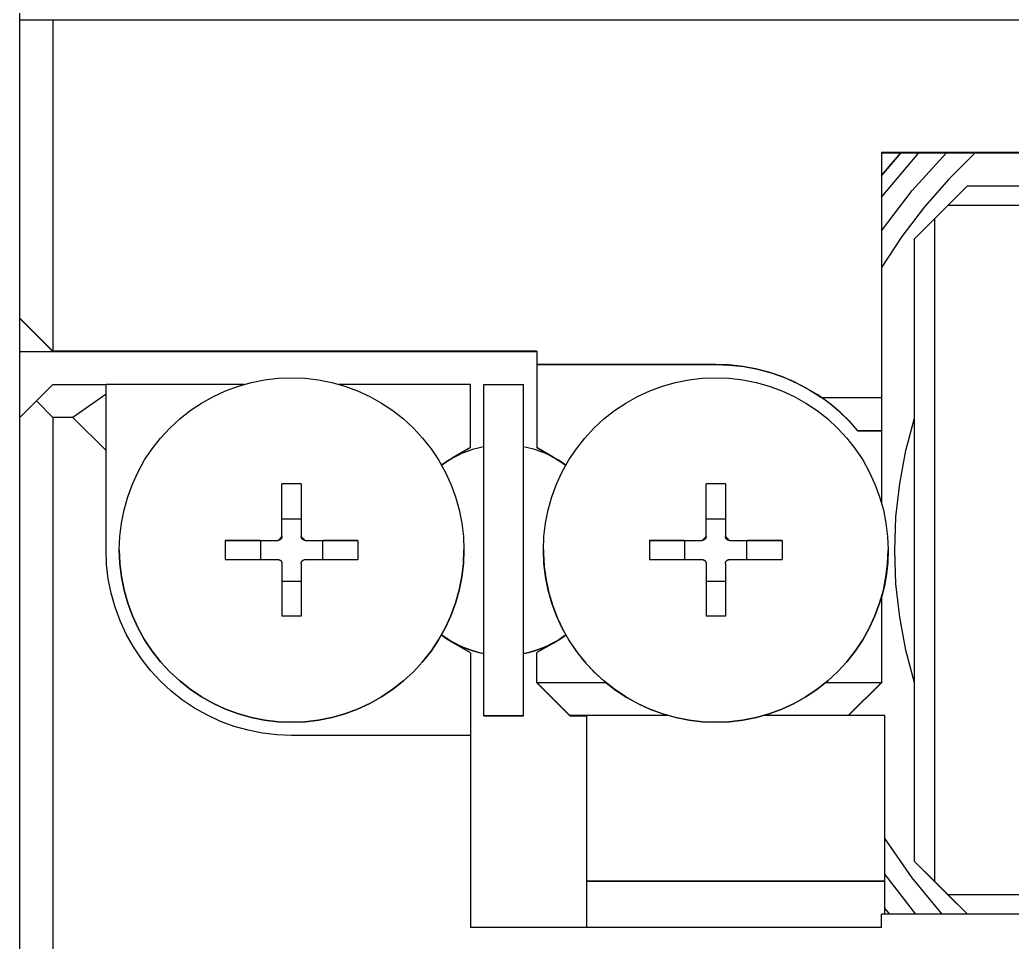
# Model space of a CAD drawing. Extents: x 0 to 701, y -8 to 617.
# Drawn here: x 642.13 to 657.11, y 289.95 to 303.87 of the extents above; entities that cross this region are included whole.
import ezdxf

# ---------------------------------------------------------------- set-up
doc = ezdxf.new("R2010")
doc.units = 0
doc.header["$LTSCALE"] = 0.5
doc.layers.add('MSM_CONTINUOUS', color=7, linetype='CONTINUOUS')

msp = doc.modelspace()

# ---------------------------------------------------------------- linework, layer by layer
at = {"layer": 'MSM_CONTINUOUS'}
for p, q in [((642.134415, 299.364014), (642.134415, 334.874067)), ((642.134415, 303.869417), (682.134415, 303.869417)), ((642.634415, 303.869417), (642.634415, 298.863945)), ((669.134415, 301.869417), (655.134415, 301.869417)), ((655.134415, 301.869417), (655.134415, 296.583505)), ((655.134415, 301.5208), (655.426211, 301.863946)), ((655.427251, 301.863946), (655.134415, 301.519637)), ((655.134415, 301.1957), (655.698108, 301.863946)), ((655.134415, 301.863946), (669.134415, 301.863946)), ((655.597962, 301.296413), (656.114818, 301.863946)), ((656.546388, 301.863946), (656.149849, 301.468581)), ((656.149849, 301.468581), (655.781218, 301.047075)), ((655.134415, 300.684567), (655.597962, 301.296413)), ((656.134415, 301.068049), (656.434415, 301.368008)), ((656.434415, 301.368008), (667.834415, 301.368008)), ((655.781218, 301.047075), (655.442213, 300.601393)), ((656.134415, 301.068049), (655.934415, 300.868049)), ((668.134415, 301.068049), (656.134415, 301.068049)), ((655.634415, 300.568008), (655.934415, 300.868049)), ((655.934415, 300.868049), (655.934415, 290.868049)), ((655.442213, 300.601393), (655.134415, 300.133614)), ((655.634415, 291.165354), (655.634415, 300.568008)), ((642.134415, 299.369348), (642.634415, 298.869417)), ((642.634415, 298.863945), (642.134415, 299.364014)), ((642.634415, 298.863945), (642.134415, 299.363945)), ((642.134415, 286.364014), (642.134415, 299.363945)), ((642.134415, 298.863877), (642.634415, 298.863945)), ((642.134415, 298.862783), (649.934415, 298.862783)), ((649.934415, 298.869417), (642.634415, 298.869417)), ((642.634415, 298.863945), (649.934415, 298.863946)), ((643.143663, 298.868902), (643.134415, 298.86887)), ((643.134415, 298.86887), (643.143663, 298.868837)), ((643.143663, 298.864525), (643.134415, 298.864493)), ((643.134415, 298.864493), (643.143663, 298.86446)), ((643.17135, 298.868934), (643.143663, 298.868902)), ((643.143663, 298.868837), (643.17135, 298.868805)), ((643.17135, 298.864557), (643.143663, 298.864525)), ((643.143663, 298.86446), (643.17135, 298.864428)), ((643.217305, 298.868965), (643.17135, 298.868934)), ((643.17135, 298.868805), (643.217305, 298.868774)), ((643.217305, 298.864588), (643.17135, 298.864557)), ((643.17135, 298.864428), (643.217305, 298.864397)), ((643.281246, 298.868996), (643.217305, 298.868965)), ((643.217305, 298.868774), (643.281246, 298.868743)), ((643.281246, 298.864619), (643.217305, 298.864588)), ((643.217305, 298.864397), (643.281246, 298.864366)), ((643.362776, 298.869027), (643.281246, 298.868996)), ((643.281246, 298.868743), (643.362776, 298.868712)), ((643.362776, 298.86465), (643.281246, 298.864619)), ((643.281246, 298.864366), (643.362776, 298.864336)), ((643.461396, 298.869056), (643.362776, 298.869027)), ((643.362776, 298.868712), (643.461396, 298.868683)), ((643.461396, 298.864679), (643.362776, 298.86465)), ((643.362776, 298.864336), (643.461396, 298.864306)), ((643.576495, 298.869084), (643.461396, 298.869056)), ((643.461396, 298.868683), (643.576495, 298.868655)), ((643.576495, 298.864707), (643.461396, 298.864679)), ((643.461396, 298.864306), (643.576495, 298.864278)), ((643.707364, 298.869111), (643.576495, 298.869084)), ((643.576495, 298.868655), (643.707364, 298.868628)), ((643.707364, 298.864734), (643.576495, 298.864707)), ((643.576495, 298.864278), (643.707364, 298.864251)), ((643.853197, 298.869136), (643.707364, 298.869111)), ((643.707364, 298.868628), (643.853197, 298.868603)), ((643.853197, 298.864759), (643.707364, 298.864734)), ((643.707364, 298.864251), (643.853197, 298.864226)), ((644.013095, 298.86916), (643.853197, 298.869136)), ((643.853197, 298.868603), (644.013095, 298.868579)), ((644.013095, 298.864783), (643.853197, 298.864759)), ((643.853197, 298.864226), (644.013095, 298.864202)), ((644.186071, 298.869182), (644.013095, 298.86916)), ((644.013095, 298.868579), (644.186071, 298.868557)), ((644.186071, 298.864805), (644.013095, 298.864783)), ((644.013095, 298.864202), (644.186071, 298.864181)), ((644.371059, 298.869201), (644.186071, 298.869182)), ((644.186071, 298.868557), (644.371059, 298.868538)), ((644.371059, 298.864825), (644.186071, 298.864805)), ((644.186071, 298.864181), (644.371059, 298.864161)), ((644.566919, 298.869219), (644.371059, 298.869201)), ((644.371059, 298.868538), (644.566919, 298.86852)), ((644.566919, 298.864842), (644.371059, 298.864825)), ((644.371059, 298.864161), (644.566919, 298.864143)), ((644.772444, 298.869235), (644.566919, 298.869219)), ((644.566919, 298.86852), (644.772444, 298.868504)), ((644.772444, 298.864858), (644.566919, 298.864842)), ((644.566919, 298.864143), (644.772444, 298.864127)), ((644.986365, 298.869249), (644.772444, 298.869235)), ((644.772444, 298.868504), (644.986365, 298.86849)), ((644.986365, 298.864872), (644.772444, 298.864858)), ((644.772444, 298.864127), (644.986365, 298.864113)), ((645.207364, 298.86926), (644.986365, 298.869249)), ((644.986365, 298.86849), (645.207364, 298.868479)), ((645.207364, 298.864883), (644.986365, 298.864872)), ((644.986365, 298.864113), (645.207364, 298.864102)), ((645.434079, 298.869269), (645.207364, 298.86926)), ((645.207364, 298.868479), (645.434079, 298.868471)), ((645.434079, 298.864892), (645.207364, 298.864883)), ((645.207364, 298.864102), (645.434079, 298.864094)), ((645.665112, 298.869275), (645.434079, 298.869269)), ((645.434079, 298.868471), (645.665112, 298.868464)), ((645.665112, 298.864898), (645.434079, 298.864892)), ((645.434079, 298.864094), (645.665112, 298.864087)), ((645.899038, 298.869279), (645.665112, 298.869275)), ((645.665112, 298.868464), (645.899038, 298.86846)), ((645.899038, 298.864902), (645.665112, 298.864898)), ((645.665112, 298.864087), (645.899038, 298.864084)), ((646.134415, 298.86928), (645.899038, 298.869279)), ((645.899038, 298.86846), (646.134415, 298.868459)), ((646.134415, 298.864903), (645.899038, 298.864902)), ((645.899038, 298.864084), (646.134415, 298.864082)), ((646.369792, 298.869279), (646.134415, 298.86928)), ((646.134415, 298.868459), (646.369792, 298.86846)), ((646.369792, 298.864902), (646.134415, 298.864903)), ((646.134415, 298.864082), (646.369792, 298.864084)), ((646.603718, 298.869275), (646.369792, 298.869279)), ((646.369792, 298.86846), (646.603718, 298.868464)), ((646.603718, 298.864898), (646.369792, 298.864902)), ((646.369792, 298.864084), (646.603718, 298.864087)), ((646.834751, 298.869269), (646.603718, 298.869275)), ((646.603718, 298.868464), (646.834751, 298.868471)), ((646.834751, 298.864892), (646.603718, 298.864898)), ((646.603718, 298.864087), (646.834751, 298.864094)), ((647.061466, 298.86926), (646.834751, 298.869269)), ((646.834751, 298.868471), (647.061466, 298.868479)), ((647.061466, 298.864883), (646.834751, 298.864892)), ((646.834751, 298.864094), (647.061466, 298.864102)), ((647.282465, 298.869249), (647.061466, 298.86926)), ((647.061466, 298.868479), (647.282465, 298.86849)), ((647.282465, 298.864872), (647.061466, 298.864883)), ((647.061466, 298.864102), (647.282465, 298.864114)), ((647.496387, 298.869235), (647.282465, 298.869249)), ((647.282465, 298.86849), (647.496387, 298.868504)), ((647.496387, 298.864858), (647.282465, 298.864872)), ((647.282465, 298.864114), (647.496387, 298.864127)), ((647.701911, 298.869219), (647.496387, 298.869235)), ((647.496387, 298.868504), (647.701911, 298.86852)), ((647.701911, 298.864842), (647.496387, 298.864858)), ((647.496387, 298.864127), (647.701911, 298.864143)), ((647.897771, 298.869202), (647.701911, 298.869219)), ((647.701911, 298.86852), (647.897771, 298.868538)), ((647.897771, 298.864825), (647.701911, 298.864842)), ((647.701911, 298.864143), (647.897771, 298.864161)), ((648.082759, 298.869182), (647.897771, 298.869202)), ((647.897771, 298.868538), (648.082759, 298.868558)), ((648.082759, 298.864805), (647.897771, 298.864825)), ((647.897771, 298.864161), (648.082759, 298.864181)), ((648.255735, 298.86916), (648.082759, 298.869182)), ((648.082759, 298.868558), (648.255735, 298.868579)), ((648.255735, 298.864783), (648.082759, 298.864805)), ((648.082759, 298.864181), (648.255735, 298.864202)), ((648.415633, 298.869136), (648.255735, 298.86916)), ((648.255735, 298.868579), (648.415633, 298.868603)), ((648.415633, 298.864759), (648.255735, 298.864783)), ((648.255735, 298.864202), (648.415633, 298.864226)), ((648.561466, 298.869111), (648.415633, 298.869136)), ((648.415633, 298.868603), (648.561466, 298.868628)), ((648.561466, 298.864734), (648.415633, 298.864759)), ((648.415633, 298.864226), (648.561466, 298.864251)), ((648.692336, 298.869084), (648.561466, 298.869111)), ((648.561466, 298.868628), (648.692336, 298.868655)), ((648.692336, 298.864707), (648.561466, 298.864734)), ((648.561466, 298.864251), (648.692336, 298.864278)), ((648.807435, 298.869056), (648.692336, 298.869084)), ((648.692336, 298.868655), (648.807435, 298.868683)), ((648.807435, 298.864679), (648.692336, 298.864707)), ((648.692336, 298.864278), (648.807435, 298.864306)), ((648.906054, 298.869027), (648.807435, 298.869056)), ((648.807435, 298.868683), (648.906054, 298.868713)), ((648.906054, 298.86465), (648.807435, 298.864679)), ((648.807435, 298.864306), (648.906054, 298.864336)), ((648.987585, 298.868996), (648.906054, 298.869027)), ((648.906054, 298.868713), (648.987585, 298.868743)), ((648.987585, 298.864619), (648.906054, 298.86465)), ((648.906054, 298.864336), (648.987585, 298.864366)), ((649.051525, 298.868965), (648.987585, 298.868996)), ((648.987585, 298.868743), (649.051525, 298.868774)), ((649.051525, 298.864588), (648.987585, 298.864619)), ((648.987585, 298.864366), (649.051525, 298.864397)), ((649.09748, 298.868934), (649.051525, 298.868965)), ((649.051525, 298.868774), (649.09748, 298.868805)), ((649.09748, 298.864557), (649.051525, 298.864588)), ((649.051525, 298.864397), (649.09748, 298.864428)), ((649.125167, 298.868902), (649.09748, 298.868934)), ((649.09748, 298.868805), (649.125167, 298.868837)), ((649.125167, 298.864525), (649.09748, 298.864557)), ((649.09748, 298.864428), (649.125167, 298.86446)), ((649.134415, 298.86887), (649.125167, 298.868902)), ((649.125167, 298.868837), (649.134415, 298.86887)), ((649.134415, 298.864493), (649.125167, 298.864525)), ((649.125167, 298.86446), (649.134415, 298.864493)), ((649.934415, 298.869417), (649.934415, 297.414208)), ((649.934415, 298.669417), (652.634415, 298.669417)), ((652.634415, 298.669225), (649.934415, 298.669225)), ((652.634415, 298.669417), (652.846621, 298.661364)), ((652.837836, 298.661826), (652.634415, 298.669225)), ((653.040182, 298.639668), (652.837836, 298.661826)), ((652.846621, 298.661364), (653.057607, 298.637251)), ((653.240384, 298.602868), (653.040182, 298.639668)), ((653.057607, 298.637251), (653.266158, 298.597218)), ((653.437383, 298.55162), (653.240384, 298.602868)), ((653.266158, 298.597218), (653.471075, 298.541495)), ((653.630138, 298.486196), (653.437383, 298.55162)), ((653.471075, 298.541495), (653.67118, 298.470401)), ((645.430971, 298.342109), (645.627457, 298.397524)), ((645.627457, 298.397524), (645.827685, 298.437352)), ((645.827685, 298.437352), (646.030421, 298.461347)), ((646.030421, 298.461347), (646.234415, 298.469362)), ((646.234415, 298.469362), (646.438409, 298.461347)), ((646.438409, 298.461347), (646.641145, 298.437352)), ((646.641145, 298.437352), (646.841373, 298.397524)), ((646.841373, 298.397524), (647.037859, 298.342109)), ((651.830971, 298.342109), (652.027457, 298.397524)), ((652.027457, 298.397524), (652.227685, 298.437352)), ((652.227685, 298.437352), (652.430421, 298.461347)), ((652.430421, 298.461347), (652.634415, 298.469362)), ((652.634415, 298.469362), (652.838409, 298.461347)), ((652.838409, 298.461347), (653.041145, 298.437352)), ((653.041145, 298.437352), (653.241373, 298.397524)), ((653.241373, 298.397524), (653.437859, 298.342109)), ((653.817631, 298.406941), (653.630138, 298.486196)), ((653.67118, 298.470401), (653.865321, 298.384346)), ((653.99887, 298.314274), (653.817631, 298.406941)), ((642.384415, 298.119382), (642.634415, 298.369348)), ((642.634415, 298.369348), (643.434415, 298.369348)), ((643.434415, 295.869417), (643.434415, 298.369348)), ((645.519794, 298.369225), (643.434415, 298.369225)), ((645.05404, 298.185979), (645.239438, 298.271449)), ((645.239438, 298.271449), (645.430971, 298.342109)), ((648.934415, 298.369225), (646.949037, 298.369225)), ((647.037859, 298.342109), (647.229392, 298.271449)), ((647.229392, 298.271449), (647.41479, 298.185979)), ((648.934415, 297.414793), (648.934415, 298.369225)), ((649.134415, 298.368842), (649.734415, 298.368842)), ((649.134415, 293.36452), (649.134415, 298.368842)), ((649.734415, 293.36452), (649.734415, 298.368842)), ((651.45404, 298.185979), (651.639438, 298.271449)), ((651.639438, 298.271449), (651.830971, 298.342109)), ((653.437859, 298.342109), (653.629392, 298.271449)), ((653.629392, 298.271449), (653.81479, 298.185979)), ((653.865321, 298.384346), (654.052382, 298.283825)), ((654.172899, 298.208684), (653.99887, 298.314274)), ((654.052382, 298.283825), (654.231287, 298.169417)), ((642.384415, 298.119382), (642.134415, 297.869348)), ((642.634415, 297.869417), (642.384415, 298.119382)), ((643.434415, 298.222922), (642.934415, 297.869417)), ((644.875919, 298.086226), (645.05404, 298.185979)), ((647.41479, 298.185979), (647.592911, 298.086226)), ((651.275919, 298.086226), (651.45404, 298.185979)), ((653.81479, 298.185979), (653.992911, 298.086226)), ((654.338796, 298.090731), (654.172899, 298.208684)), ((654.380425, 298.05834), (654.231287, 298.169417)), ((654.231287, 298.169417), (655.134415, 298.169417)), ((654.495685, 297.961036), (654.338796, 298.090731)), ((644.54585, 297.846417), (644.706173, 297.972806)), ((644.706173, 297.972806), (644.875919, 298.086226)), ((647.592911, 298.086226), (647.762657, 297.972806)), ((647.762657, 297.972806), (647.92298, 297.846417)), ((650.94585, 297.846418), (651.106173, 297.972806)), ((651.106173, 297.972806), (651.275919, 298.086226)), ((653.992911, 298.086226), (654.162657, 297.972806)), ((654.162657, 297.972806), (654.32298, 297.846418)), ((654.521862, 297.937608), (654.380425, 298.05834)), ((654.642738, 297.820286), (654.495685, 297.961036)), ((654.654975, 297.807753), (654.521862, 297.937608)), ((642.634415, 297.869417), (642.634415, 286.369417)), ((642.934415, 297.869417), (642.634415, 297.869417)), ((642.934415, 297.869417), (643.434415, 297.369417)), ((644.395937, 297.70784), (644.54585, 297.846417)), ((647.92298, 297.846417), (648.072893, 297.70784)), ((650.795937, 297.70784), (650.94585, 297.846418)), ((654.32298, 297.846418), (654.472893, 297.70784)), ((654.779176, 297.669225), (654.642738, 297.820286)), ((654.779176, 297.669348), (654.654975, 297.807753)), ((655.503714, 297.370694), (655.634415, 297.860281)), ((644.25736, 297.557927), (644.395937, 297.70784)), ((648.072893, 297.70784), (648.211471, 297.557927)), ((650.65736, 297.557927), (650.795937, 297.70784)), ((654.472893, 297.70784), (654.611471, 297.557927)), ((654.779176, 297.669348), (654.779176, 297.669225)), ((655.134415, 297.669348), (654.779176, 297.669348)), ((654.779176, 297.669225), (655.134415, 297.669225)), ((644.130971, 297.397604), (644.25736, 297.557927)), ((648.211471, 297.557927), (648.337859, 297.397604)), ((650.530971, 297.397604), (650.65736, 297.557927)), ((654.611471, 297.557927), (654.737859, 297.397604)), ((644.017551, 297.227858), (644.130971, 297.397604)), ((648.337859, 297.397604), (648.45128, 297.227858)), ((648.674415, 297.26977), (648.934415, 297.419881)), ((648.674415, 297.264681), (648.934415, 297.414793)), ((649.934415, 297.419296), (650.157708, 297.290378)), ((649.934415, 297.414208), (650.157708, 297.285289)), ((650.417551, 297.227858), (650.530971, 297.397604)), ((654.737859, 297.397604), (654.85128, 297.227858)), ((655.409833, 296.872733), (655.503714, 297.370694)), ((643.917798, 297.049737), (644.017551, 297.227858)), ((648.45128, 297.227858), (648.551032, 297.049737)), ((648.496148, 297.151769), (648.674415, 297.26977)), ((648.593261, 297.214835), (648.674415, 297.264681)), ((650.157708, 297.290378), (650.372683, 297.151769)), ((650.157708, 297.285289), (650.157708, 297.290378)), ((650.157708, 297.285289), (650.275569, 297.214835)), ((650.317798, 297.049737), (650.417551, 297.227858)), ((654.85128, 297.227858), (654.951032, 297.049737)), ((643.832328, 296.864339), (643.917798, 297.049737)), ((648.551032, 297.049737), (648.636502, 296.864339)), ((650.232328, 296.864339), (650.317798, 297.049737)), ((654.951032, 297.049737), (655.036502, 296.864339)), ((643.761668, 296.672806), (643.832328, 296.864339)), ((646.379415, 296.869403), (646.089415, 296.869403)), ((646.089415, 296.074233), (646.089415, 296.869403)), ((646.379415, 296.869403), (646.379415, 296.074233)), ((648.636502, 296.864339), (648.707162, 296.672806)), ((650.161668, 296.672806), (650.232328, 296.864339)), ((652.779415, 296.869403), (652.489415, 296.869403)), ((652.489415, 296.074233), (652.489415, 296.869403)), ((652.779415, 296.869403), (652.779415, 296.074233)), ((655.036502, 296.864339), (655.107162, 296.672806)), ((655.353296, 296.369164), (655.409833, 296.872733)), ((643.706253, 296.47632), (643.761668, 296.672806)), ((648.707162, 296.672806), (648.762577, 296.47632)), ((650.106253, 296.47632), (650.161668, 296.672806)), ((655.107162, 296.672806), (655.162577, 296.47632)), ((643.666425, 296.276092), (643.706253, 296.47632)), ((648.762577, 296.47632), (648.802405, 296.276092)), ((650.066425, 296.276092), (650.106253, 296.47632)), ((655.162577, 296.47632), (655.202405, 296.276092)), ((646.089415, 296.339261), (646.379415, 296.339261)), ((652.489415, 296.339261), (652.779415, 296.339261)), ((655.334415, 295.862783), (655.353296, 296.369164)), ((643.64243, 296.073356), (643.666425, 296.276092)), ((648.802405, 296.276092), (648.8264, 296.073356)), ((650.04243, 296.073356), (650.066425, 296.276092)), ((655.202405, 296.276092), (655.2264, 296.073356)), ((643.634415, 295.869362), (643.64243, 296.073356)), ((645.234415, 296.014403), (646.029415, 296.014403)), ((645.234415, 296.014403), (645.234415, 295.724403)), ((645.764408, 296.014254), (645.234415, 296.014403)), ((645.764408, 296.014254), (645.764408, 295.724254)), ((645.764408, 296.014254), (646.029415, 296.014233)), ((646.029415, 296.014233), (646.089415, 296.074233)), ((646.034123, 296.014588), (646.029415, 296.014403)), ((646.038801, 296.015142), (646.034123, 296.014588)), ((646.043422, 296.016061), (646.038801, 296.015142)), ((646.047956, 296.01734), (646.043422, 296.016061)), ((646.052376, 296.01897), (646.047956, 296.01734)), ((646.056655, 296.020943), (646.052376, 296.01897)), ((646.060765, 296.023245), (646.056655, 296.020943)), ((646.064682, 296.025862), (646.060765, 296.023245)), ((646.068382, 296.028779), (646.064682, 296.025862)), ((646.071842, 296.031977), (646.068382, 296.028779)), ((646.075039, 296.035436), (646.071842, 296.031977)), ((646.077956, 296.039136), (646.075039, 296.035436)), ((646.080574, 296.043053), (646.077956, 296.039136)), ((646.082876, 296.047164), (646.080574, 296.043053)), ((646.084848, 296.051442), (646.082876, 296.047164)), ((646.086479, 296.055862), (646.084848, 296.051442)), ((646.087757, 296.060396), (646.086479, 296.055862)), ((646.088676, 296.065017), (646.087757, 296.060396)), ((646.08923, 296.069695), (646.088676, 296.065017)), ((646.089415, 296.074403), (646.08923, 296.069695)), ((646.3796, 296.069695), (646.379415, 296.074403)), ((646.379415, 296.074233), (646.439415, 296.014233)), ((646.380154, 296.065017), (646.3796, 296.069695)), ((646.381073, 296.060396), (646.380154, 296.065017)), ((646.382352, 296.055862), (646.381073, 296.060396)), ((646.383982, 296.051442), (646.382352, 296.055862)), ((646.385955, 296.047164), (646.383982, 296.051442)), ((646.388257, 296.043053), (646.385955, 296.047164)), ((646.390874, 296.039136), (646.388257, 296.043053)), ((646.393791, 296.035436), (646.390874, 296.039136)), ((646.396989, 296.031977), (646.393791, 296.035436)), ((646.400448, 296.028779), (646.396989, 296.031977)), ((646.404148, 296.025862), (646.400448, 296.028779)), ((646.408065, 296.023245), (646.404148, 296.025862)), ((646.412176, 296.020943), (646.408065, 296.023245)), ((646.416454, 296.01897), (646.412176, 296.020943)), ((646.420874, 296.01734), (646.416454, 296.01897)), ((646.425408, 296.016061), (646.420874, 296.01734)), ((646.430029, 296.015142), (646.425408, 296.016061)), ((646.434708, 296.014588), (646.430029, 296.015142)), ((646.439415, 296.014403), (646.434708, 296.014588)), ((646.439415, 296.014403), (647.234415, 296.014403)), ((646.439415, 296.014233), (646.704422, 296.014254)), ((647.234415, 296.014403), (646.704422, 296.014254)), ((646.704422, 295.724254), (646.704422, 296.014254)), ((647.234415, 296.014403), (647.234415, 295.724403)), ((648.8264, 296.073356), (648.834415, 295.869362)), ((650.034415, 295.869362), (650.04243, 296.073356)), ((651.634415, 296.014403), (652.429415, 296.014403)), ((651.634415, 296.014403), (651.634415, 295.724403)), ((652.164408, 296.014254), (651.634415, 296.014403)), ((652.164408, 296.014254), (652.164408, 295.724254)), ((652.164408, 296.014254), (652.429415, 296.014233)), ((652.429415, 296.014233), (652.489415, 296.074233)), ((652.434123, 296.014588), (652.429415, 296.014403)), ((652.438801, 296.015142), (652.434123, 296.014588)), ((652.443422, 296.016061), (652.438801, 296.015142)), ((652.447956, 296.01734), (652.443422, 296.016061)), ((652.452376, 296.01897), (652.447956, 296.01734)), ((652.456655, 296.020943), (652.452376, 296.01897)), ((652.460765, 296.023245), (652.456655, 296.020943)), ((652.464682, 296.025862), (652.460765, 296.023245)), ((652.468382, 296.028779), (652.464682, 296.025862)), ((652.471842, 296.031977), (652.468382, 296.028779)), ((652.475039, 296.035436), (652.471842, 296.031977)), ((652.477956, 296.039136), (652.475039, 296.035436)), ((652.480574, 296.043053), (652.477956, 296.039136)), ((652.482876, 296.047164), (652.480574, 296.043053)), ((652.484848, 296.051442), (652.482876, 296.047164)), ((652.486479, 296.055862), (652.484848, 296.051442)), ((652.487757, 296.060396), (652.486479, 296.055862)), ((652.488676, 296.065017), (652.487757, 296.060396)), ((652.48923, 296.069696), (652.488676, 296.065017)), ((652.489415, 296.074403), (652.48923, 296.069696)), ((652.7796, 296.069696), (652.779415, 296.074403)), ((652.779415, 296.074233), (652.839415, 296.014233)), ((652.780154, 296.065017), (652.7796, 296.069696)), ((652.781073, 296.060396), (652.780154, 296.065017)), ((652.782352, 296.055862), (652.781073, 296.060396)), ((652.783982, 296.051442), (652.782352, 296.055862)), ((652.785955, 296.047164), (652.783982, 296.051442)), ((652.788257, 296.043053), (652.785955, 296.047164)), ((652.790874, 296.039136), (652.788257, 296.043053)), ((652.793791, 296.035436), (652.790874, 296.039136)), ((652.796989, 296.031977), (652.793791, 296.035436)), ((652.800448, 296.028779), (652.796989, 296.031977)), ((652.804148, 296.025862), (652.800448, 296.028779)), ((652.808065, 296.023245), (652.804148, 296.025862)), ((652.812176, 296.020943), (652.808065, 296.023245)), ((652.816454, 296.01897), (652.812176, 296.020943)), ((652.820874, 296.01734), (652.816454, 296.01897)), ((652.825408, 296.016061), (652.820874, 296.01734)), ((652.830029, 296.015142), (652.825408, 296.016061)), ((652.834708, 296.014588), (652.830029, 296.015142)), ((652.839415, 296.014403), (652.834708, 296.014588)), ((652.839415, 296.014403), (653.634415, 296.014403)), ((652.839415, 296.014233), (653.104422, 296.014254)), ((653.634415, 296.014403), (653.104422, 296.014254)), ((653.104422, 295.724254), (653.104422, 296.014254)), ((653.634415, 296.014403), (653.634415, 295.724403)), ((655.2264, 296.073356), (655.234415, 295.869362)), ((643.443047, 295.649731), (643.434415, 295.869417)), ((643.64243, 295.665368), (643.634415, 295.869362)), ((643.634415, 295.869266), (643.64243, 295.665273)), ((648.834415, 295.869362), (648.8264, 295.665368)), ((648.8264, 295.665273), (648.834415, 295.869266)), ((650.04243, 295.665368), (650.034415, 295.869362)), ((650.034415, 295.869266), (650.034896, 295.819238)), ((655.234415, 295.869362), (655.2264, 295.665368)), ((655.2264, 295.665273), (655.234415, 295.869266)), ((655.234415, 295.864096), (655.228127, 295.683381)), ((655.228127, 295.683286), (655.234415, 295.864)), ((655.353296, 295.356402), (655.334415, 295.862783)), ((645.234415, 295.724403), (646.029415, 295.724403)), ((646.029415, 295.724403), (646.034123, 295.724218)), ((646.034123, 295.724218), (646.038801, 295.723664)), ((646.038801, 295.723664), (646.043422, 295.722745)), ((646.043422, 295.722745), (646.047956, 295.721466)), ((646.047956, 295.721466), (646.052376, 295.719836)), ((646.052376, 295.719836), (646.056655, 295.717863)), ((646.056655, 295.717863), (646.060765, 295.715561)), ((646.060765, 295.715561), (646.064682, 295.712944)), ((646.064682, 295.712944), (646.068382, 295.710027)), ((646.068382, 295.710027), (646.071842, 295.706829)), ((646.071842, 295.706829), (646.075039, 295.70337)), ((646.075039, 295.70337), (646.077956, 295.69967)), ((646.077956, 295.69967), (646.080574, 295.695753)), ((646.080574, 295.695753), (646.082876, 295.691642)), ((646.082876, 295.691642), (646.084848, 295.687364)), ((646.383982, 295.687364), (646.385955, 295.691642)), ((646.385955, 295.691642), (646.388257, 295.695753)), ((646.388257, 295.695753), (646.390874, 295.69967)), ((646.390874, 295.69967), (646.393791, 295.70337)), ((646.393791, 295.70337), (646.396989, 295.706829)), ((646.396989, 295.706829), (646.400448, 295.710027)), ((646.400448, 295.710027), (646.404148, 295.712944)), ((646.404148, 295.712944), (646.408065, 295.715561)), ((646.408065, 295.715561), (646.412176, 295.717863)), ((646.412176, 295.717863), (646.416454, 295.719836)), ((646.416454, 295.719836), (646.420874, 295.721466)), ((646.420874, 295.721466), (646.425408, 295.722745)), ((646.425408, 295.722745), (646.430029, 295.723664)), ((646.430029, 295.723664), (646.434708, 295.724218)), ((646.434708, 295.724218), (646.439415, 295.724403)), ((646.439415, 295.724403), (647.234415, 295.724403)), ((650.034896, 295.819238), (650.046592, 295.617926)), ((651.634415, 295.724403), (652.429415, 295.724403)), ((652.429415, 295.724403), (652.434123, 295.724218)), ((652.434123, 295.724218), (652.438801, 295.723664)), ((652.438801, 295.723664), (652.443422, 295.722745)), ((652.443422, 295.722745), (652.447956, 295.721466)), ((652.447956, 295.721466), (652.452376, 295.719836)), ((652.452376, 295.719836), (652.456655, 295.717863)), ((652.456655, 295.717863), (652.460765, 295.715561)), ((652.460765, 295.715561), (652.464682, 295.712944)), ((652.464682, 295.712944), (652.468382, 295.710027)), ((652.468382, 295.710027), (652.471842, 295.706829)), ((652.471842, 295.706829), (652.475039, 295.70337)), ((652.475039, 295.70337), (652.477956, 295.69967)), ((652.477956, 295.69967), (652.480574, 295.695753)), ((652.480574, 295.695753), (652.482876, 295.691642)), ((652.482876, 295.691642), (652.484848, 295.687364)), ((652.783982, 295.687364), (652.785955, 295.691642)), ((652.785955, 295.691642), (652.788257, 295.695753)), ((652.788257, 295.695753), (652.790874, 295.69967)), ((652.790874, 295.69967), (652.793791, 295.70337)), ((652.793791, 295.70337), (652.796989, 295.706829)), ((652.796989, 295.706829), (652.800448, 295.710027)), ((652.800448, 295.710027), (652.804148, 295.712944)), ((652.804148, 295.712944), (652.808065, 295.715561)), ((652.808065, 295.715561), (652.812176, 295.717863)), ((652.812176, 295.717863), (652.816454, 295.719836)), ((652.816454, 295.719836), (652.820874, 295.721466)), ((652.820874, 295.721466), (652.825408, 295.722745)), ((652.825408, 295.722745), (652.830029, 295.723664)), ((652.830029, 295.723664), (652.834708, 295.724218)), ((652.834708, 295.724218), (652.839415, 295.724403)), ((652.839415, 295.724403), (653.634415, 295.724403)), ((643.468888, 295.4314), (643.443047, 295.649731)), ((643.666425, 295.462632), (643.64243, 295.665368)), ((643.64243, 295.665273), (643.666425, 295.462537)), ((646.084848, 295.687364), (646.086479, 295.682944)), ((646.086479, 295.682944), (646.087757, 295.67841)), ((646.087757, 295.67841), (646.088676, 295.673789)), ((646.088676, 295.673789), (646.08923, 295.669111)), ((646.08923, 295.669111), (646.089415, 295.664403)), ((646.089415, 295.664403), (646.089415, 294.869403)), ((646.379415, 295.664403), (646.3796, 295.669111)), ((646.379415, 295.664403), (646.379415, 294.869403)), ((646.3796, 295.669111), (646.380154, 295.673789)), ((646.380154, 295.673789), (646.381073, 295.67841)), ((646.381073, 295.67841), (646.382352, 295.682944)), ((646.382352, 295.682944), (646.383982, 295.687364)), ((648.8264, 295.665368), (648.802405, 295.462632)), ((648.802405, 295.462537), (648.8264, 295.665273)), ((650.066425, 295.462632), (650.04243, 295.665368)), ((650.046592, 295.617926), (650.073854, 295.418126)), ((652.484848, 295.687364), (652.486479, 295.682944)), ((652.486479, 295.682944), (652.487757, 295.67841)), ((652.487757, 295.67841), (652.488676, 295.673789)), ((652.488676, 295.673789), (652.48923, 295.669111)), ((652.48923, 295.669111), (652.489415, 295.664403)), ((652.489415, 295.664403), (652.489415, 294.869403)), ((652.779415, 295.664403), (652.7796, 295.669111)), ((652.779415, 295.664403), (652.779415, 294.869403)), ((652.7796, 295.669111), (652.780154, 295.673789)), ((652.780154, 295.673789), (652.781073, 295.67841)), ((652.781073, 295.67841), (652.782352, 295.682944)), ((652.782352, 295.682944), (652.783982, 295.687364)), ((655.2264, 295.665368), (655.202405, 295.462632)), ((655.202405, 295.462537), (655.2264, 295.665273)), ((655.228127, 295.683381), (655.209294, 295.503541)), ((655.209294, 295.503445), (655.228127, 295.683286)), ((643.511779, 295.21577), (643.468888, 295.4314)), ((643.706253, 295.262404), (643.666425, 295.462632)), ((643.666425, 295.462537), (643.706253, 295.262308)), ((646.089415, 295.399248), (646.379415, 295.399248)), ((648.802405, 295.462632), (648.762577, 295.262404)), ((648.762577, 295.262308), (648.802405, 295.462537)), ((650.106253, 295.262404), (650.066425, 295.462632)), ((650.073854, 295.418126), (650.116519, 295.22104)), ((652.489415, 295.399248), (652.779415, 295.399248)), ((655.202405, 295.462632), (655.162577, 295.262404)), ((655.162577, 295.262308), (655.202405, 295.462537)), ((655.209294, 295.503541), (655.178006, 295.325444)), ((655.178006, 295.325349), (655.209294, 295.503445)), ((643.761668, 295.065918), (643.706253, 295.262404)), ((643.706253, 295.262308), (643.761668, 295.065822)), ((648.762577, 295.262404), (648.707162, 295.065918)), ((648.707162, 295.065822), (648.762577, 295.262308)), ((650.161668, 295.065918), (650.106253, 295.262404)), ((655.162577, 295.262404), (655.107162, 295.065918)), ((655.107162, 295.065822), (655.162577, 295.262308)), ((655.178006, 295.325444), (655.134415, 295.149953)), ((655.134415, 295.149857), (655.178006, 295.325349)), ((655.409833, 294.852832), (655.353296, 295.356402)), ((643.571457, 295.004169), (643.511779, 295.21577)), ((650.116519, 295.22104), (650.174329, 295.027853)), ((655.134415, 295.155123), (655.134415, 293.864137)), ((643.647552, 294.797903), (643.571457, 295.004169)), ((643.832328, 294.874385), (643.761668, 295.065918)), ((643.761668, 295.065822), (643.832328, 294.874289)), ((648.707162, 295.065918), (648.636502, 294.874385)), ((648.636502, 294.874289), (648.707162, 295.065822)), ((650.232328, 294.874385), (650.161668, 295.065918)), ((650.174329, 295.027853), (650.246938, 294.839727)), ((655.107162, 295.065918), (655.036502, 294.874385)), ((655.036502, 294.874289), (655.107162, 295.065822)), ((643.739597, 294.598243), (643.647552, 294.797903)), ((643.917798, 294.688987), (643.832328, 294.874385)), ((643.832328, 294.874289), (643.917798, 294.688891)), ((646.379415, 294.869403), (646.089415, 294.869403)), ((648.636502, 294.874385), (648.551032, 294.688987)), ((648.551032, 294.688891), (648.636502, 294.874289)), ((650.317798, 294.688987), (650.232328, 294.874385)), ((650.246938, 294.839727), (650.333907, 294.657794)), ((652.779415, 294.869403), (652.489415, 294.869403)), ((655.036502, 294.874385), (654.951032, 294.688987)), ((654.951032, 294.688891), (655.036502, 294.874289)), ((655.503714, 294.354872), (655.409833, 294.852832)), ((644.017551, 294.510866), (643.917798, 294.688987)), ((643.917798, 294.688891), (644.017551, 294.51077)), ((648.551032, 294.688987), (648.45128, 294.510866)), ((648.45128, 294.51077), (648.551032, 294.688891)), ((650.417551, 294.510866), (650.317798, 294.688987)), ((650.333907, 294.657794), (650.434716, 294.483149)), ((654.951032, 294.688987), (654.85128, 294.510866)), ((654.85128, 294.51077), (654.951032, 294.688891)), ((643.847023, 294.406421), (643.739597, 294.598243)), ((644.130971, 294.34112), (644.017551, 294.510866)), ((644.017551, 294.51077), (644.130971, 294.341025)), ((648.45128, 294.510866), (648.337859, 294.34112)), ((648.337859, 294.341025), (648.45128, 294.51077)), ((648.674415, 294.468681), (648.509728, 294.57655)), ((650.359102, 294.57655), (650.230616, 294.490166)), ((650.530971, 294.34112), (650.417551, 294.510866)), ((654.85128, 294.510866), (654.737859, 294.34112)), ((654.737859, 294.341025), (654.85128, 294.51077)), ((643.969168, 294.223618), (643.847023, 294.406421)), ((648.934415, 294.31857), (648.674415, 294.468681)), ((650.230616, 294.490166), (649.934415, 294.319154)), ((650.434716, 294.483149), (650.548755, 294.316841)), ((655.634415, 293.865285), (655.503714, 294.354872)), ((644.105278, 294.050962), (643.969168, 294.223618)), ((644.25736, 294.180797), (644.130971, 294.34112)), ((644.130971, 294.341025), (644.25736, 294.180701)), ((648.337859, 294.34112), (648.211471, 294.180797)), ((648.211471, 294.180701), (648.337859, 294.341025)), ((648.934415, 294.31857), (648.934415, 290.169417)), ((649.934415, 293.864137), (649.934415, 294.319154)), ((650.65736, 294.180797), (650.530971, 294.34112)), ((650.548755, 294.316841), (650.675341, 294.159872)), ((654.737859, 294.34112), (654.611471, 294.180797)), ((654.611471, 294.180701), (654.737859, 294.341025)), ((644.254516, 293.889518), (644.105278, 294.050962)), ((644.395937, 294.030884), (644.25736, 294.180797)), ((644.25736, 294.180701), (644.395937, 294.030789)), ((648.211471, 294.180797), (648.072893, 294.030884)), ((648.072893, 294.030789), (648.211471, 294.180701)), ((650.795937, 294.030884), (650.65736, 294.180797)), ((650.675341, 294.159872), (650.813711, 294.013185)), ((654.611471, 294.180797), (654.472893, 294.030884)), ((654.472893, 294.030789), (654.611471, 294.180701)), ((644.54585, 293.892306), (644.395937, 294.030884)), ((644.395937, 294.030789), (644.54585, 293.892211)), ((648.072893, 294.030884), (647.92298, 293.892306)), ((647.92298, 293.892211), (648.072893, 294.030789)), ((650.94585, 293.892307), (650.795937, 294.030884)), ((650.813711, 294.013185), (650.963033, 293.877663)), ((654.472893, 294.030884), (654.32298, 293.892307)), ((654.32298, 293.892211), (654.472893, 294.030789)), ((644.415961, 293.74028), (644.254516, 293.889518)), ((644.706173, 293.765918), (644.54585, 293.892306)), ((644.54585, 293.892211), (644.706173, 293.765822)), ((644.875919, 293.652498), (644.706173, 293.765918)), ((644.706173, 293.765822), (644.875919, 293.652402)), ((647.762657, 293.765918), (647.592911, 293.652498)), ((647.592911, 293.652402), (647.762657, 293.765822)), ((647.92298, 293.892306), (647.762657, 293.765918)), ((647.762657, 293.765822), (647.92298, 293.892211)), ((650.434415, 293.369157), (649.934415, 293.869225)), ((649.934415, 293.869225), (650.97314, 293.869225)), ((649.934415, 293.864137), (650.434415, 293.364205)), ((651.106173, 293.765918), (650.94585, 293.892307)), ((650.963033, 293.877663), (651.122409, 293.754121)), ((651.275919, 293.652498), (651.106173, 293.765918)), ((651.122409, 293.754121), (651.29088, 293.643303)), ((654.162657, 293.765918), (653.992911, 293.652498)), ((653.992911, 293.652402), (654.162657, 293.765822)), ((654.32298, 293.892307), (654.162657, 293.765918)), ((654.162657, 293.765822), (654.32298, 293.892211)), ((654.295691, 293.869225), (655.134415, 293.869225)), ((655.134415, 293.869225), (654.634415, 293.369157)), ((654.639007, 293.368797), (655.134415, 293.864137)), ((644.588616, 293.604169), (644.415961, 293.74028)), ((644.771419, 293.482024), (644.588616, 293.604169)), ((645.05404, 293.552745), (644.875919, 293.652498)), ((644.875919, 293.652402), (645.05404, 293.552649)), ((647.592911, 293.652498), (647.41479, 293.552745)), ((647.41479, 293.552649), (647.592911, 293.652402)), ((651.45404, 293.552745), (651.275919, 293.652498)), ((651.29088, 293.643303), (651.467433, 293.545874)), ((653.992911, 293.652498), (653.81479, 293.552745)), ((653.81479, 293.552649), (653.992911, 293.652402)), ((644.963242, 293.374598), (644.771419, 293.482024)), ((645.239438, 293.467275), (645.05404, 293.552745)), ((645.05404, 293.552649), (645.239438, 293.467179)), ((645.430971, 293.396615), (645.239438, 293.467275)), ((645.239438, 293.467179), (645.430971, 293.396519)), ((647.229392, 293.467275), (647.037859, 293.396615)), ((647.037859, 293.396519), (647.229392, 293.467179)), ((647.41479, 293.552745), (647.229392, 293.467275)), ((647.229392, 293.467179), (647.41479, 293.552649)), ((651.639438, 293.467275), (651.45404, 293.552745)), ((651.467433, 293.545874), (651.651005, 293.462421)), ((651.830971, 293.396615), (651.639438, 293.467275)), ((651.651005, 293.462421), (651.840493, 293.393446)), ((653.629392, 293.467275), (653.437859, 293.396615)), ((653.437859, 293.396519), (653.629392, 293.46718)), ((653.81479, 293.552745), (653.629392, 293.467275)), ((653.629392, 293.46718), (653.81479, 293.552649)), ((645.162902, 293.282554), (644.963242, 293.374598)), ((645.627457, 293.3412), (645.430971, 293.396615)), ((645.430971, 293.396519), (645.627457, 293.341104)), ((645.827686, 293.301372), (645.627457, 293.3412)), ((645.627457, 293.341104), (645.827686, 293.301277)), ((646.030421, 293.277377), (645.827686, 293.301372)), ((645.827686, 293.301277), (646.030421, 293.277281)), ((646.641145, 293.301372), (646.438409, 293.277377)), ((646.438409, 293.277281), (646.641145, 293.301277)), ((646.841373, 293.3412), (646.641145, 293.301372)), ((646.641145, 293.301277), (646.841373, 293.341104)), ((647.037859, 293.396615), (646.841373, 293.3412)), ((646.841373, 293.341104), (647.037859, 293.396519)), ((649.134415, 293.368842), (649.734415, 293.368842)), ((649.134415, 293.36452), (649.734415, 293.36452)), ((651.920655, 293.369157), (650.434415, 293.369157)), ((650.434415, 293.369157), (650.434415, 293.364205)), ((650.434415, 293.364205), (650.684415, 293.364205)), ((650.689768, 293.368617), (650.684415, 293.368596)), ((650.684415, 293.368596), (650.684415, 290.169417)), ((650.705802, 293.368638), (650.689768, 293.368617)), ((650.73244, 293.368659), (650.705802, 293.368638)), ((650.769556, 293.36868), (650.73244, 293.368659)), ((650.816972, 293.3687), (650.769556, 293.36868)), ((650.874464, 293.36872), (650.816972, 293.3687)), ((650.941758, 293.368739), (650.874464, 293.36872)), ((651.018534, 293.368757), (650.941758, 293.368739)), ((651.104425, 293.368775), (651.018534, 293.368757)), ((651.199025, 293.368792), (651.104425, 293.368775)), ((651.301882, 293.368808), (651.199025, 293.368792)), ((651.412506, 293.368823), (651.301882, 293.368808)), ((651.530373, 293.368837), (651.412506, 293.368823)), ((651.65492, 293.368849), (651.530373, 293.368837)), ((651.785556, 293.368861), (651.65492, 293.368849)), ((651.921658, 293.368871), (651.785556, 293.368861)), ((652.027457, 293.3412), (651.830971, 293.396615)), ((651.840493, 293.393446), (652.034757, 293.339363)), ((652.227686, 293.301372), (652.027457, 293.3412)), ((652.034757, 293.339363), (652.232628, 293.300499)), ((652.430421, 293.277377), (652.227686, 293.301372)), ((652.232628, 293.300499), (652.432915, 293.277086)), ((653.041145, 293.301372), (652.838409, 293.277377)), ((652.838409, 293.277281), (653.041145, 293.301277)), ((653.241373, 293.3412), (653.041145, 293.301372)), ((653.041145, 293.301277), (653.241373, 293.341105)), ((653.437859, 293.396615), (653.241373, 293.3412)), ((653.241373, 293.341105), (653.437859, 293.396519)), ((653.537114, 293.368893), (653.34727, 293.368899)), ((654.634415, 293.369157), (653.348175, 293.369157)), ((653.722437, 293.368884), (653.537114, 293.368893)), ((653.901849, 293.368874), (653.722437, 293.368884)), ((654.074003, 293.368861), (653.901849, 293.368874)), ((654.237607, 293.368847), (654.074003, 293.368861)), ((654.391435, 293.368831), (654.237607, 293.368847)), ((654.534333, 293.368812), (654.391435, 293.368831)), ((654.665227, 293.368793), (654.534333, 293.368812)), ((654.634415, 293.368798), (654.634415, 293.369157)), ((654.783138, 293.368772), (654.665227, 293.368793)), ((654.887179, 293.368749), (654.783138, 293.368772)), ((654.97657, 293.368725), (654.887179, 293.368749)), ((655.050641, 293.368701), (654.97657, 293.368725)), ((655.108837, 293.368675), (655.050641, 293.368701)), ((655.150719, 293.368649), (655.108837, 293.368675)), ((655.175975, 293.368623), (655.150719, 293.368649)), ((655.184415, 293.368596), (655.175975, 293.368623)), ((655.184415, 290.369417), (655.184415, 293.368596)), ((645.369168, 293.206458), (645.162902, 293.282554)), ((645.580768, 293.146781), (645.369168, 293.206458)), ((645.796399, 293.103889), (645.580768, 293.146781)), ((646.234415, 293.269362), (646.030421, 293.277377)), ((646.030421, 293.277281), (646.234415, 293.269266)), ((646.438409, 293.277377), (646.234415, 293.269362)), ((646.234415, 293.269266), (646.438409, 293.277281)), ((652.634415, 293.269362), (652.430421, 293.277377)), ((652.432915, 293.277086), (652.634415, 293.269266)), ((652.838409, 293.277377), (652.634415, 293.269362)), ((652.634415, 293.269266), (652.838409, 293.277281)), ((646.01473, 293.078048), (645.796399, 293.103889)), ((646.234415, 293.069417), (646.01473, 293.078048)), ((648.934415, 293.069417), (646.234415, 293.069417)), ((655.184415, 291.511059), (655.590505, 290.921403)), ((655.934415, 290.868049), (655.634415, 291.168008)), ((656.432432, 290.369417), (655.634415, 291.167434)), ((655.634415, 291.165929), (656.430927, 290.369417)), ((655.634415, 291.165354), (655.934415, 290.865313)), ((655.184415, 290.969124), (655.648016, 290.369417)), ((655.590505, 290.921403), (656.046482, 290.369417)), ((650.684415, 290.868596), (650.691351, 290.86862)), ((650.691351, 290.868572), (650.684415, 290.868596)), ((650.691351, 290.86862), (650.712116, 290.868644)), ((650.712116, 290.868548), (650.691351, 290.868572)), ((650.712116, 290.868644), (650.746583, 290.868668)), ((650.746583, 290.868524), (650.712116, 290.868548)), ((650.746583, 290.868668), (650.794538, 290.868691)), ((650.794538, 290.868501), (650.746583, 290.868524)), ((650.794538, 290.868691), (650.855686, 290.868714)), ((650.855686, 290.868478), (650.794538, 290.868501)), ((650.855686, 290.868714), (650.92965, 290.868736)), ((650.92965, 290.868456), (650.855686, 290.868478)), ((650.92965, 290.868736), (651.015975, 290.868757)), ((651.015975, 290.868435), (650.92965, 290.868456)), ((651.015975, 290.868757), (651.114127, 290.868777)), ((651.114127, 290.868415), (651.015975, 290.868435)), ((651.114127, 290.868777), (651.223502, 290.868796)), ((651.223502, 290.868396), (651.114127, 290.868415)), ((651.223502, 290.868796), (651.343425, 290.868814)), ((651.343425, 290.868378), (651.223502, 290.868396)), ((651.343425, 290.868814), (651.473157, 290.86883)), ((651.473157, 290.868362), (651.343425, 290.868378)), ((651.473157, 290.86883), (651.611898, 290.868845)), ((651.611898, 290.868347), (651.473157, 290.868362)), ((651.611898, 290.868845), (651.758793, 290.868859)), ((651.758793, 290.868334), (651.611898, 290.868347)), ((651.758793, 290.868859), (651.912937, 290.86887)), ((651.912937, 290.868322), (651.758793, 290.868334)), ((651.779715, 290.868596), (652.357065, 290.868733)), ((652.357065, 290.868459), (651.779715, 290.868596)), ((651.912937, 290.86887), (652.073377, 290.86888)), ((652.073377, 290.868312), (651.912937, 290.868322)), ((652.073377, 290.86888), (652.239127, 290.868889)), ((652.239127, 290.868303), (652.073377, 290.868312)), ((652.239127, 290.868889), (652.409163, 290.868895)), ((652.409163, 290.868297), (652.239127, 290.868303)), ((652.357065, 290.868733), (653.511765, 290.868733)), ((652.357065, 290.868459), (652.357065, 290.868733)), ((653.511765, 290.868459), (652.357065, 290.868459)), ((652.409163, 290.868895), (652.582438, 290.8689)), ((652.582438, 290.868292), (652.409163, 290.868297)), ((652.582438, 290.8689), (652.757882, 290.868903)), ((652.757882, 290.868289), (652.582438, 290.868292)), ((652.757882, 290.868903), (652.934415, 290.868904)), ((652.934415, 290.868288), (652.757882, 290.868289)), ((652.934415, 290.868904), (653.110948, 290.868903)), ((653.110948, 290.868289), (652.934415, 290.868288)), ((653.110948, 290.868903), (653.286393, 290.8689)), ((653.286393, 290.868292), (653.110948, 290.868289)), ((653.286393, 290.8689), (653.459667, 290.868895)), ((653.459667, 290.868297), (653.286393, 290.868292)), ((653.459667, 290.868895), (653.629703, 290.868889)), ((653.629703, 290.868303), (653.459667, 290.868297)), ((653.511765, 290.868733), (654.089116, 290.868596)), ((653.511765, 290.868459), (653.511765, 290.868733)), ((654.089116, 290.868596), (653.511765, 290.868459)), ((653.629703, 290.868889), (653.795453, 290.86888)), ((653.795453, 290.868312), (653.629703, 290.868303)), ((653.795453, 290.86888), (653.955894, 290.86887)), ((653.955894, 290.868322), (653.795453, 290.868312)), ((653.955894, 290.86887), (654.110037, 290.868859)), ((654.110037, 290.868334), (653.955894, 290.868322)), ((654.110037, 290.868859), (654.256932, 290.868845)), ((654.256932, 290.868347), (654.110037, 290.868334)), ((654.256932, 290.868845), (654.395673, 290.86883)), ((654.395673, 290.868362), (654.256932, 290.868347)), ((654.395673, 290.86883), (654.525405, 290.868814)), ((654.525405, 290.868379), (654.395673, 290.868362)), ((654.525405, 290.868814), (654.645329, 290.868796)), ((654.645329, 290.868396), (654.525405, 290.868379)), ((654.645329, 290.868796), (654.754703, 290.868777)), ((654.754703, 290.868415), (654.645329, 290.868396)), ((654.754703, 290.868777), (654.852856, 290.868757)), ((654.852856, 290.868435), (654.754703, 290.868415)), ((654.852856, 290.868757), (654.93918, 290.868736)), ((654.93918, 290.868456), (654.852856, 290.868435)), ((654.93918, 290.868736), (655.013144, 290.868714)), ((655.013144, 290.868478), (654.93918, 290.868456)), ((655.013144, 290.868714), (655.074292, 290.868691)), ((655.074292, 290.868501), (655.013144, 290.868478)), ((655.074292, 290.868691), (655.122247, 290.868668)), ((655.122247, 290.868524), (655.074292, 290.868501)), ((655.122247, 290.868668), (655.156714, 290.868644)), ((655.156714, 290.868548), (655.122247, 290.868524)), ((655.156714, 290.868644), (655.177479, 290.86862)), ((655.177479, 290.868572), (655.156714, 290.868548)), ((655.177479, 290.86862), (655.184415, 290.868596)), ((655.184415, 290.868596), (655.177479, 290.868572)), ((655.934415, 290.868049), (656.134415, 290.668049)), ((656.134415, 290.665313), (655.934415, 290.865313)), ((656.433007, 290.369417), (656.134415, 290.668049)), ((656.134415, 290.668049), (668.134415, 290.668049)), ((656.134415, 290.665313), (656.430352, 290.369417)), ((655.259611, 290.369417), (655.184415, 290.464867)), ((655.134415, 290.169417), (655.134415, 290.369417)), ((669.134415, 290.369417), (655.134415, 290.369417)), ((655.134415, 290.169417), (648.934415, 290.169417))]:
    msp.add_line(p, q, dxfattribs=at)
for centre, start, end in [((649.434415, 295.8685), 100.893053, 126.181799), ((649.434415, 295.8685), 53.818202, 79.106948), ((649.434415, 295.867461), 233.270237, 259.106948), ((649.434415, 295.867981), 233.779748, 259.106948), ((649.434415, 295.8685), 233.78906, 259.106948), ((649.434415, 295.866941), 234.374823, 259.106948), ((649.434415, 295.866421), 235.379662, 259.106948), ((649.434415, 295.865901), 236.309674, 259.106948), ((649.434415, 295.865382), 237.180794, 259.106948), ((649.434415, 295.864862), 238.003949, 259.106948), ((649.434415, 295.867461), 280.893053, 306.729764), ((649.434415, 295.8685), 280.893053, 306.210941), ((649.434415, 295.867981), 280.893053, 306.220253), ((649.434415, 295.866941), 280.893053, 305.625179), ((649.434415, 295.866421), 280.893053, 304.620339), ((649.434415, 295.865901), 280.893053, 303.690328), ((649.434415, 295.865382), 280.893053, 302.819207), ((649.434415, 295.864862), 280.893053, 301.996053)]:
    msp.add_arc(centre, 1.5875, start, end, dxfattribs=at)

doc.saveas('drawing.dxf')
